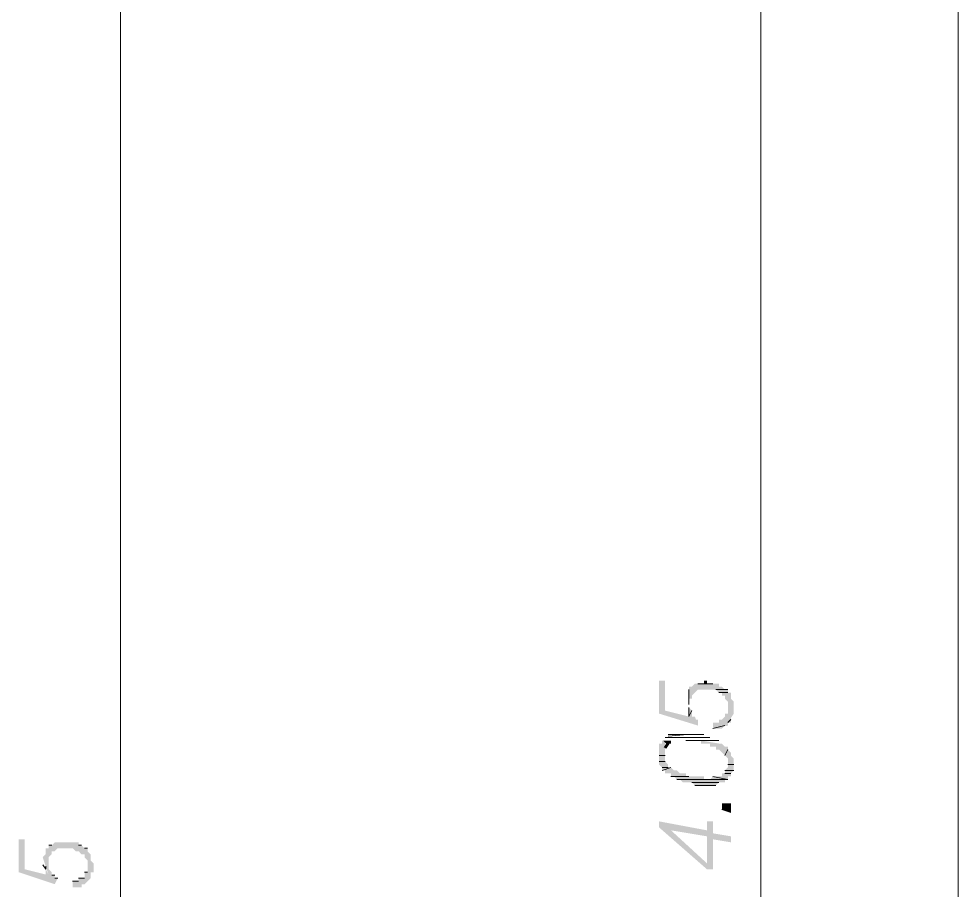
# Model space of a CAD drawing. Header units: millimetres. Extents: x 182 to 575, y -105 to 95.
# Drawn here: x 280.614 to 282.109, y 71.501 to 72.888 of the extents above; entities that cross this region are included whole.
import ezdxf

# ---------------------------------------------------------------- set-up
doc = ezdxf.new("R2010")
doc.units = ezdxf.units.MM
doc.header["$MEASUREMENT"] = 0
doc.layers.add('PDF_Geometry', color=7, linetype='Continuous')
doc.layers.add('PDF_Solid Fills', color=7, linetype='Continuous')

msp = doc.modelspace()

# ---------------------------------------------------------------- hatches: boundary and pattern name
at = {"layer": 'PDF_Solid Fills', "transparency": 33554559}
h = msp.add_hatch(color=256, dxfattribs=at)
h.paths.add_polyline_path([(280.9177017343306, 72.21505407997924), (280.9127036371085, 72.21505407997924), (280.9177017343306, 72.21505407997924)], flags=0)
h.paths.add_polyline_path([(280.9202041787751, 72.21005428831256), (280.9152026787751, 72.21005428831256), (280.9202041787751, 72.21005428831256)], flags=0)
h.paths.add_polyline_path([(280.9152026787751, 72.21005428831256), (280.9202041787751, 72.21005428831256), (280.9152026787751, 72.21005428831256)], flags=0)
h = msp.add_hatch(color=256, dxfattribs=at)
h.paths.add_polyline_path([(280.9052030954418, 72.19255414942367), (280.8977025398862, 72.19255414942367), (280.9052030954418, 72.19255414942367)], flags=0)
h.paths.add_polyline_path([(280.8977025398862, 72.19255414942367), (280.9052030954418, 72.19255414942367), (280.8977025398862, 72.19255414942367)], flags=0)
h.paths.add_polyline_path([(280.910201192664, 72.19255414942367), (280.892704442664, 72.19255414942367), (280.910201192664, 72.19255414942367)], flags=0)
h.paths.add_polyline_path([(280.892704442664, 72.19255414942367), (280.910201192664, 72.19255414942367), (280.892704442664, 72.19255414942367)], flags=0)
h = msp.add_hatch(color=256, dxfattribs=at)
h.paths.add_polyline_path([(280.9427024148862, 72.2025537466459), (280.9377043037751, 72.2025537466459), (280.9427024148862, 72.2025537466459)], flags=0)
h.paths.add_polyline_path([(280.9352018732196, 72.2000529966459), (280.9402033593307, 72.2000529966459), (280.9352018732196, 72.2000529966459)], flags=0)
h.paths.add_polyline_path([(280.9402033593307, 72.19755395497924), (280.9352018732196, 72.19755395497924), (280.9402033593307, 72.19755395497924)], flags=0)
h = msp.add_hatch(color=256, dxfattribs=at)
h.paths.add_polyline_path([(280.8977025398862, 72.1125540105348), (280.892704442664, 72.1125540105348), (280.8977025398862, 72.1125540105348)], flags=0)
h.paths.add_polyline_path([(280.892704442664, 72.1125540105348), (280.8977025398862, 72.1125540105348), (280.892704442664, 72.1125540105348)], flags=0)
h.paths.add_polyline_path([(280.9002015954418, 72.1125540105348), (280.8902019982195, 72.1125540105348), (280.9002015954418, 72.1125540105348)], flags=0)
h.paths.add_polyline_path([(280.8877029565529, 72.1125540105348), (280.9027040398862, 72.1125540105348), (280.8877029565529, 72.1125540105348)], flags=0)
h = msp.add_hatch(color=256, dxfattribs=at)
h.paths.add_polyline_path([(280.9127036371085, 72.09255313553479), (280.9202041787751, 72.09255313553479), (280.9127036371085, 72.09255313553479)], flags=0)
h.paths.add_polyline_path([(280.9202041787751, 72.09005407997924), (280.9152026787751, 72.09005407997924), (280.9202041787751, 72.09005407997924)], flags=0)
h.paths.add_polyline_path([(280.9152026787751, 72.09005407997924), (280.9202041787751, 72.09005407997924), (280.9152026787751, 72.09005407997924)], flags=0)
h = msp.add_hatch(color=256, dxfattribs=at)
h.paths.add_polyline_path([(281.6913138435665, 71.77291214777023), (281.6897278732196, 71.7776722271353), (281.6849645398862, 71.7776722271353), (281.6849645398862, 71.78719566628874), (281.6802012065529, 71.7919589996221), (281.6802012065529, 71.7776722271353), (281.6421075293042, 71.78719566628874), (281.6421075293042, 71.8348160102041), (281.6325841166058, 71.8348160102041), (281.6325841166058, 71.78243556046863), (281.6944879525846, 71.76338548110357), (281.6944879525846, 71.77291214777023)])
h.paths.add_polyline_path([(281.7182981377698, 71.7586254017385), (281.7325848838016, 71.7586254017385), (281.7361547648543, 71.762195262951), (281.7421082965, 71.76338548110357), (281.7421082965, 71.7681488144369), (281.74686840232, 71.7681488144369), (281.74686840232, 71.77528976654887), (281.7516317356534, 71.78243556046863), (281.7516317356534, 71.8014824123205), (281.74686840232, 71.80624574565383), (281.74686840232, 71.81576915835223), (281.7421082965, 71.81576915835223), (281.7421082965, 71.82052926417234), (281.7373449896216, 71.82052926417234), (281.7325848838016, 71.82529257105065), (281.7278215504683, 71.82529257105065), (281.7278215504683, 71.83005267687076), (281.6897278732196, 71.83005267687076), (281.6849645398862, 71.82529257105065), (281.6802012065529, 71.82529257105065), (281.6802012065529, 71.80624574565383), (281.6849645398862, 71.80624574565383), (281.6849645398862, 71.8110058250189), (281.6897278732196, 71.81576915835223), (281.6944879525846, 71.82052926417234), (281.7230614711032, 71.82052926417234), (281.7278215504683, 71.81576915835223), (281.7325848838016, 71.81576915835223), (281.7325848838016, 71.8110058250189), (281.7373449896216, 71.8110058250189), (281.7373449896216, 71.80624574565383), (281.7421082965, 71.8014824123205), (281.7421082965, 71.78243556046863), (281.7373449896216, 71.78243556046863), (281.7373449896216, 71.7776722271353), (281.7325848838016, 71.77291214777023), (281.7278215504683, 71.77291214777023), (281.7278215504683, 71.7681488144369), (281.7182981377698, 71.7681488144369)])
h = msp.add_hatch(color=256, dxfattribs=at)
h.paths.add_polyline_path([(281.6849645398862, 71.82529257105065), (281.7325848838016, 71.82529257105065), (281.6849645398862, 71.82529257105065)], flags=0)
h.paths.add_polyline_path([(281.7325848838016, 71.82529257105065), (281.6849645398862, 71.82529257105065), (281.7325848838016, 71.82529257105065)], flags=0)
h.paths.add_polyline_path([(281.6802012065529, 71.82529257105065), (281.7373449896216, 71.82052926417234), (281.6802012065529, 71.82529257105065)], flags=0)
h = msp.add_hatch(color=256, dxfattribs=at)
h.paths.add_polyline_path([(281.6706777938545, 71.8014824123205), (281.6706777938545, 71.79671907898714), (281.6706777938545, 71.8014824123205)], flags=0)
h.paths.add_polyline_path([(281.6706777938545, 71.79671907898714), (281.6706777938545, 71.8014824123205), (281.6706777938545, 71.79671907898714)], flags=0)
h.paths.add_polyline_path([(281.6754411271878, 71.8110058250189), (281.6754411271878, 71.78719566628874), (281.6754411271878, 71.8110058250189)], flags=0)
h.paths.add_polyline_path([(281.6754411271878, 71.78719566628874), (281.6754411271878, 71.8110058250189), (281.6754411271878, 71.78719566628874)], flags=0)
for points in [[(281.7278215504683, 71.7252918038549), (281.7325848838016, 71.72052847052157), (281.7373449896216, 71.71576839115647), (281.7421082965, 71.71100505782314), (281.7421082965, 71.6967215393046), (281.7373449896216, 71.6919582059713), (281.7373449896216, 71.6871981266062), (281.7325848838016, 71.6871981266062), (281.7325848838016, 71.68243479327288), (281.7182981377698, 71.68243479327288), (281.7135348044366, 71.67767145993955), (281.704011391738, 71.67767145993955), (281.704011391738, 71.68243479327288), (281.6754411271878, 71.68243479327288), (281.6754411271878, 71.6871981266062), (281.6659176880344, 71.6871981266062), (281.6611543811562, 71.6919582059713), (281.656394275336, 71.6919582059713), (281.6516309420026, 71.6967215393046), (281.6468708626376, 71.6967215393046), (281.6468708626376, 71.70148164512474), (281.6421075293042, 71.70624495200306), (281.6421075293042, 71.73957854988666), (281.6373441959709, 71.73957854988666), (281.6373441959709, 71.7348152165533), (281.6325841166058, 71.7348152165533), (281.6325841166058, 71.70148164512474), (281.6373441959709, 71.6967215393046), (281.6373441959709, 71.6919582059713), (281.6421075293042, 71.6919582059713), (281.6421075293042, 71.6871981266062), (281.6516309420026, 71.6871981266062), (281.6516309420026, 71.68243479327288), (281.656394275336, 71.68243479327288), (281.6611543811562, 71.67767145993955), (281.6659176880344, 71.67767145993955), (281.6706777938545, 71.67291138057448), (281.6849645398862, 71.67291138057448), (281.6897278732196, 71.66814804724112), (281.7230614711032, 71.66814804724112), (281.7278215504683, 71.67291138057448), (281.7373449896216, 71.67291138057448), (281.7373449896216, 71.67767145993955), (281.7421082965, 71.67767145993955), (281.7421082965, 71.68243479327288), (281.74686840232, 71.68243479327288), (281.74686840232, 71.6871981266062), (281.7516317356534, 71.6919582059713), (281.7516317356534, 71.71100505782314), (281.74686840232, 71.71576839115647), (281.74686840232, 71.72052847052157), (281.7421082965, 71.7252918038549), (281.7421082965, 71.73005513718823), (281.7373449896216, 71.73005513718823), (281.7325848838016, 71.7348152165533), (281.7278215504683, 71.7348152165533), (281.699251285918, 71.73957854988666), (281.699251285918, 71.7348152165533), (281.7135348044366, 71.7348152165533), (281.7135348044366, 71.73005513718823), (281.7230614711032, 71.73005513718823), (281.7230614711032, 71.7252918038549)], [(281.7325848838016, 71.63005434353744), (281.74686840232, 71.62529103665912), (281.74686840232, 71.63957778269088), (281.7325848838016, 71.63957778269088)], [(280.661156312373, 71.52529024300833), (280.6563929790397, 71.53481690967499), (280.6563929790397, 71.52648138065223), (280.6230593811561, 71.53481690967499), (280.6230593811561, 71.58243402607712), (280.6135359684577, 71.58243402607712), (280.6135359684577, 71.53005357634166), (280.6706797250714, 71.51100672448982), (280.6754398308915, 71.52053016364326), (280.6706797250714, 71.52053016364326), (280.6706797250714, 71.52529024300833), (280.6659164181931, 71.52529024300833), (280.6659164181931, 71.53005357634166), (280.661156312373, 71.53481690967499), (280.661156312373, 71.55386376152686), (280.6659164181931, 71.55862384089193), (280.6659164181931, 71.56338717422526), (280.6706797250714, 71.56338717422526), (280.6754398308915, 71.56815050755858), (280.6992499896216, 71.56815050755858), (280.704013322955, 71.56338717422526), (280.7087734287751, 71.56338717422526), (280.7135367356534, 71.55862384089193), (280.7182968414735, 71.55862384089193), (280.7182968414735, 71.55386376152686), (280.7230601748068, 71.5491004281935), (280.7230601748068, 71.53005357634166), (280.7182968414735, 71.53005357634166), (280.7182968414735, 71.52053016364326), (280.7087734287751, 71.52053016364326), (280.7087734287751, 71.51576683030993), (280.6992499896216, 71.51576683030993), (280.6992499896216, 71.5062434176115), (280.7135367356534, 71.5062434176115), (280.7135367356534, 71.51100672448982), (280.7182968414735, 71.51100672448982), (280.7230601748068, 71.51576683030993), (280.7278202541719, 71.52053016364326), (280.7278202541719, 71.53005357634166), (280.7325835875053, 71.53005357634166), (280.7325835875053, 71.54434032237339), (280.7278202541719, 71.5491004281935), (280.7278202541719, 71.55862384089193), (280.7230601748068, 71.56338717422526), (280.7230601748068, 71.56815050755858), (280.7182968414735, 71.56815050755858), (280.7135367356534, 71.57291058692368), (280.7087734287751, 71.57291058692368), (280.7087734287751, 71.57767392025698), (280.6706797250714, 71.57767392025698), (280.6659164181931, 71.57291058692368), (280.661156312373, 71.57291058692368), (280.661156312373, 71.56815050755858), (280.6563929790397, 71.56815050755858), (280.6563929790397, 71.55862384089193), (280.6516328996746, 71.55386376152686)]]:
    msp.add_hatch(color=256, dxfattribs=at).paths.add_polyline_path(points)
h = msp.add_hatch(color=256, dxfattribs=at)
h.paths.add_polyline_path([(281.6516309420026, 71.59672077210885), (281.7087747250714, 71.58719733295544), (281.7087747250714, 71.54434032237339)])
h.paths.add_polyline_path([(281.6325841166058, 71.61100751814061), (281.6325841166058, 71.60148085147395), (281.7087747250714, 71.53481690967499), (281.7182981377698, 71.53481690967499), (281.7182981377698, 71.58243402607712), (281.74686840232, 71.57767392025698), (281.74686840232, 71.58719733295544), (281.7182981377698, 71.59195743877552), (281.7182981377698, 71.61100751814061), (281.7087747250714, 71.61100751814061), (281.7087747250714, 71.59672077210885)], flags=0)

# ---------------------------------------------------------------- linework, layer by layer
at = {"layer": 'PDF_Geometry', "lineweight": 13}
for points in [[(281.7944887462354, 69.68243542819351), (281.7944887462354, 69.70624561337868), (281.7944887462354, 73.65862397316707), (281.7944887462354, 73.68243413189722)], [(280.7754405980874, 69.68243542819351), (280.7754405980874, 69.70624561337868), (280.7754405980874, 73.15862656575965), (280.7754405980874, 73.18243349697659), (280.7754405980874, 73.15862656575965), (280.7754405980874, 73.10624288851096)], [(281.7182981377698, 71.83005267687076), (281.6944879525846, 71.83005267687076), (281.7182981377698, 71.83005267687076)], [(281.6944879525846, 71.83005267687076), (281.7182981377698, 71.83005267687076), (281.6944879525846, 71.83005267687076)], [(281.7230614711032, 71.82052926417234), (281.7421082965, 71.82052926417234), (281.7230614711032, 71.82052926417234)], [(281.7278215504683, 71.81576915835223), (281.7421082965, 71.81576915835223), (281.7278215504683, 71.81576915835223)], [(281.7135348044366, 71.74433865570674), (281.6421075293042, 71.74433865570674), (281.7135348044366, 71.74433865570674)], [(281.6421075293042, 71.74433865570674), (281.7135348044366, 71.74433865570674), (281.6421075293042, 71.74433865570674)], [(281.6635360345953, 71.74910196258506), (281.6754395002038, 71.74910196258506), (281.6730594472937, 71.74910196258506), (281.6778211668703, 71.74910196258506), (281.6468708626376, 71.7467203091459)], [(281.704011391738, 71.74910196258506), (281.6468708626376, 71.74910196258506), (281.704011391738, 71.74910196258506)], [(281.656394275336, 71.74910196258506), (281.6944879525846, 71.74910196258506), (281.656394275336, 71.74910196258506)], [(281.6944879525846, 71.74910196258506), (281.656394275336, 71.74910196258506), (281.6944879525846, 71.74910196258506)], [(281.6802012065529, 71.74910196258506), (281.6659176880344, 71.74910196258506), (281.6802012065529, 71.74910196258506)], [(281.6706777938545, 71.74910196258506), (281.6754411271878, 71.74910196258506), (281.6706777938545, 71.74910196258506)], [(281.6968696192513, 71.73957854988666), (281.7111547515264, 71.73957854988666), (281.6873462065529, 71.73957854988666)], [(281.6325841166058, 71.71576839115647), (281.6421075293042, 71.71576839115647), (281.6325841166058, 71.71576839115647)], [(281.7373449896216, 71.71576839115647), (281.7421082965, 71.7252918038549), (281.7373449896216, 71.71576839115647)], [(281.6325841166058, 71.70624495200306), (281.6421075293042, 71.70624495200306), (281.6325841166058, 71.70624495200306)], [(281.6373441959709, 71.6967215393046), (281.6468708626376, 71.6967215393046), (281.6373441959709, 71.6967215393046)], [(281.7373449896216, 71.6919582059713), (281.7516317356534, 71.6919582059713), (281.7373449896216, 71.6919582059713)], [(281.6611543811562, 71.67767145993955), (281.7421082965, 71.67767145993955), (281.6611543811562, 71.67767145993955)], [(281.7421082965, 71.67767145993955), (281.6611543811562, 71.67767145993955), (281.7421082965, 71.67767145993955)], [(281.7278215504683, 71.67291138057448), (281.6849645398862, 71.67291138057448), (281.7278215504683, 71.67291138057448)], [(281.6897278732196, 71.66814804724112), (281.7230614711032, 71.66814804724112), (281.6897278732196, 71.66814804724112)], [(281.699251285918, 71.66814804724112), (281.7182981377698, 71.66814804724112), (281.699251285918, 71.66814804724112)], [(281.74686840232, 71.62529103665912), (281.7325848838016, 71.63005434353744), (281.74686840232, 71.62529103665912)], [(280.661156312373, 71.57291058692368), (280.6659164181931, 71.57291058692368), (280.661156312373, 71.57291058692368)], [(280.7135367356534, 71.57291058692368), (280.7087734287751, 71.57291058692368), (280.7135367356534, 71.57291058692368)], [(280.7230601748068, 71.56815050755858), (280.7182968414735, 71.56815050755858), (280.7230601748068, 71.56815050755858)], [(280.6516328996746, 71.54195865570676), (280.6563946060238, 71.53481528269089), (280.6563946060238, 71.53957700226758)], [(280.6706797250714, 71.52529024300833), (280.6659164181931, 71.52529024300833), (280.6706797250714, 71.52529024300833)], [(280.6754398308915, 71.52053016364326), (280.6706797250714, 71.52053016364326), (280.6754398308915, 71.52053016364326)], [(280.7087734287751, 71.52053016364326), (280.7182968414735, 71.52053016364326), (280.7087734287751, 71.52053016364326)], [(280.7182968414735, 71.53005357634166), (280.7230601748068, 71.53005357634166), (280.7182968414735, 71.53005357634166)], [(280.6992499896216, 71.51576683030993), (280.7087734287751, 71.51576683030993), (280.6992499896216, 71.51576683030993)]]:
    msp.add_lwpolyline(points, dxfattribs=at)
at = {"layer": 'PDF_Geometry', "lineweight": 20}
msp.add_lwpolyline([(282.1087745927963, 73.35862487263796), (282.1087745927963, 69.70624561337868)], dxfattribs=at)
at = {"layer": 'PDF_Geometry', "lineweight": 13}
for points in [[(281.7063930584048, 71.8348160102041, 0.004763333333332163, 0.004763333333332163, 0), (281.7063930584048, 71.83005267687076, 0, 0, 0), (281.7063930451773, 71.83005267687076, 0, 0, 0), (281.7063930451773, 71.83005267687076, 0, 0, 0), (281.7063946721613, 71.83005267687076, 0, 0, 0)], [(281.6706777938545, 71.80386407898717, 0, 0, 0), (281.6730594605211, 71.79910237263795, 0, 0, 0), (281.6754411271878, 71.79910074565385, 0.04285703703703667, 0.04285703703703667, 0), (281.6754411271878, 71.79910235941045, 0, 0, 0), (281.6754411271878, 71.79910074565385, 0, 0, 0), (281.6802012065529, 71.79910074565385, 0, 0, 0)], [(281.7063930584048, 71.7467203091459, 0, 0, 0), (281.680202833537, 71.74433865570674, 0.07619060846560426, 0.07619060846560426, 0), (281.680202833537, 71.74433865570674, 0, 0, 0), (281.680202833537, 71.73957854988666, 0, 0, 0)]]:
    msp.add_lwpolyline(points, format="xyseb", dxfattribs=at)
for points in [[(281.6802012065529, 71.79671907898714), (281.6802012065529, 71.82052926417234), (281.6802012065529, 71.79671907898714)], [(281.6802012065529, 71.7919589996221), (281.6802012065529, 71.7776722271353), (281.6802012065529, 71.7919589996221)], [(281.6849645398862, 71.78719566628874), (281.6802012065529, 71.7776722271353), (281.6849645398862, 71.78719566628874)], [(281.74686840232, 71.77291214777023), (281.7421082965, 71.7681488144369), (281.74686840232, 71.77291214777023)], [(281.7373449896216, 71.76338548110357), (281.7182981377698, 71.7586254017385), (281.7373449896216, 71.76338548110357)], [(281.6754411271878, 71.73957854988666), (281.7230614711032, 71.73957854988666), (281.6754411271878, 71.73957854988666)], [(281.6849645398862, 71.73957854988666), (281.7278215504683, 71.73957854988666), (281.6849645398862, 71.73957854988666)], [(281.6516309420026, 71.6967215393046), (281.6373441959709, 71.6919582059713), (281.6516309420026, 71.6967215393046)], [(281.7421082965, 71.70148164512474), (281.7516317356534, 71.70148164512474), (281.7421082965, 71.70148164512474)], [(281.6516309420026, 71.68243479327288), (281.6802012065529, 71.68243479327288), (281.6516309420026, 71.68243479327288)], [(281.6802012065529, 71.68243479327288), (281.6516309420026, 71.68243479327288), (281.6802012065529, 71.68243479327288)], [(281.7182981377698, 71.68243479327288), (281.7421082965, 71.67767145993955), (281.7182981377698, 71.68243479327288)], [(281.74686840232, 71.6871981266062), (281.7373449896216, 71.6871981266062), (281.74686840232, 71.6871981266062)]]:
    msp.add_lwpolyline(points, close=True, dxfattribs=at)
at = {"layer": 'PDF_Geometry', "lineweight": 13, "const_width": 0.004763333333332163}
msp.add_lwpolyline([(281.6516309420026, 71.73719688321995), (281.6444891959709, 71.73719688321995), (281.6468708626376, 71.7348152165533), (281.6421075293042, 71.72767347052155)], dxfattribs=at)
at = {"layer": 'PDF_Solid Fills', "transparency": 33554559}
for points in [[(281.656394275336, 71.74910196258506), (281.6944879525846, 71.74910196258506), (281.6516309420026, 71.74910196258506)], [(281.6611543811562, 71.74910196258506), (281.6897278732196, 71.74910196258506), (281.656394275336, 71.74910196258506)], [(281.6897278732196, 71.74910196258506), (281.656394275336, 71.74910196258506), (281.6944879525846, 71.74910196258506)], [(281.6802012065529, 71.74910196258506), (281.6849645398862, 71.74910196258506), (281.6611543811562, 71.74910196258506)], [(281.6849645398862, 71.74910196258506), (281.6611543811562, 71.74910196258506), (281.6897278732196, 71.74910196258506)]]:
    msp.add_solid(points, dxfattribs=at)

doc.saveas('drawing.dxf')
